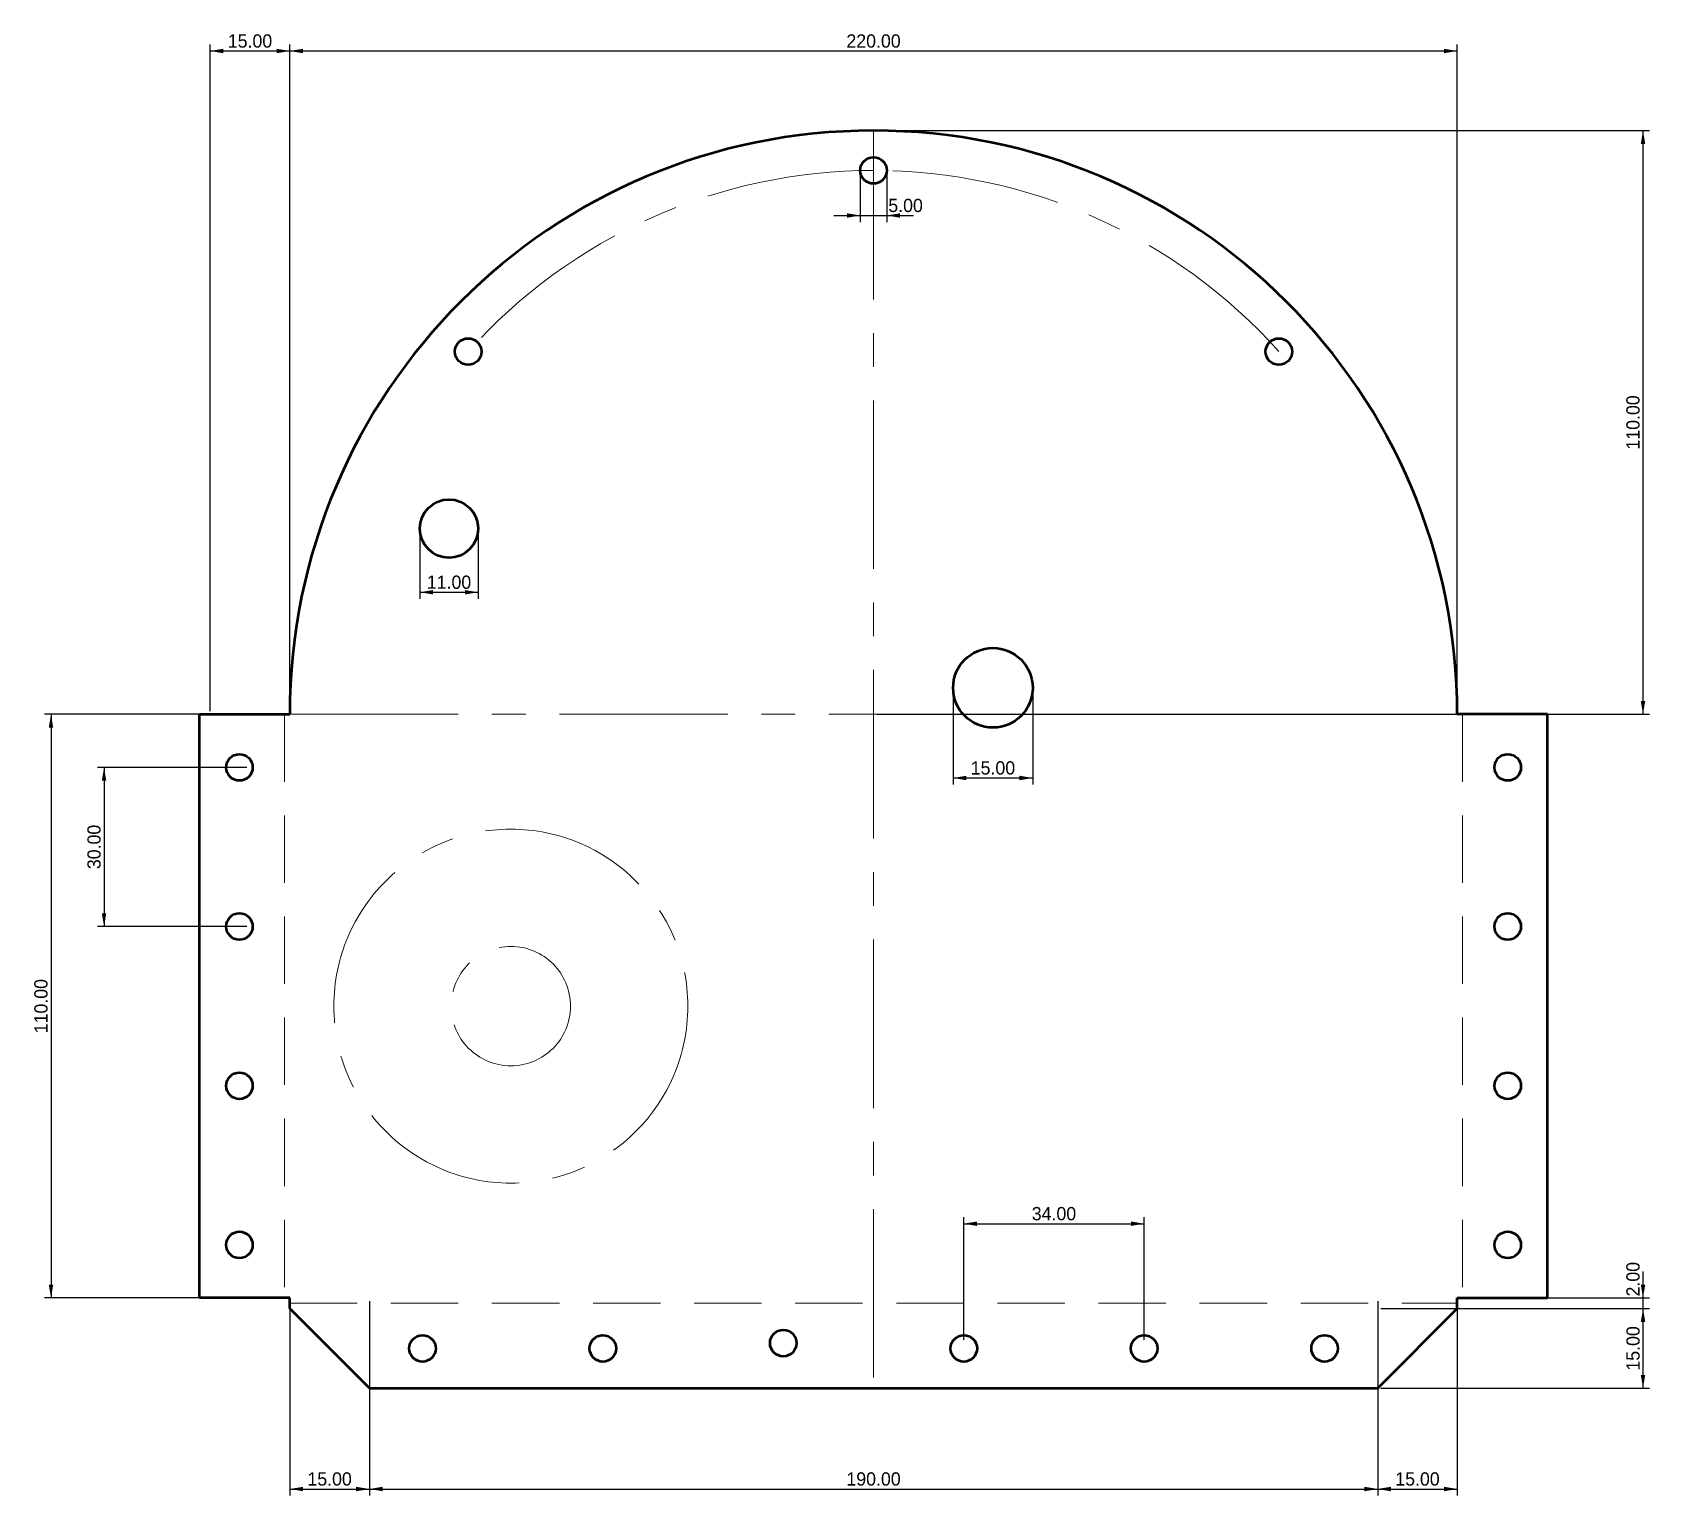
# Model space of a CAD drawing. Header units: millimetres. Extents: x -34 to 271, y -22 to 254.
import ezdxf

# ---------------------------------------------------------------- set-up
doc = ezdxf.new("R2010")
doc.units = ezdxf.units.MM
doc.linetypes.add('CENTER', pattern=[50.8, 31.75, -6.35, 6.35, -6.35])
doc.linetypes.add('DASHED', pattern=[19.05, 12.7, -6.35])
doc.layers.get('0').update_dxf_attribs({"linetype": 'CONTINUOUS', "lineweight": 50})
for name, color, linetype, lineweight in [('fold', 7, 'DASHED', 5), ('measurement', 7, 'CONTINUOUS', 5), ('reference', 7, 'CENTER', 5), ('screw', 7, 'CONTINUOUS', 50)]:
    doc.layers.add(name, color=color, linetype=linetype, lineweight=lineweight)
doc.dimstyles.get("Standard").update_dxf_attribs({"dimtxt": 2.5, "dimasz": 2.5, "dimexe": 1.25, "dimexo": 0.625, "dimtad": 0, "dimtoh": 1, "dimzin": 1, "dimdsep": 46, "dimtxsty": 'Standard', "dimcen": 0.09, "dimazin": 0, "dimtfac": 1, "dimtdec": 4, "dimtofl": 0, "dimtmove": 0, "dimatfit": 3, "dimfxl": 1, "dimtolj": 1, "dimtzin": 0, "dimarcsym": 0})

# ---------------------------------------------------------------- blocks, each defined once
blk = doc.blocks.new('*D1')
at = {"layer": 'measurement', "color": 0, "linetype": 'ByBlock', "lineweight": -2}
for p, q in [((15, 125.62), (15, 251.25)), ((15, 250), (235, 250)), ((235, 125.62), (235, 251.25))]:
    blk.add_line(p, q, dxfattribs=at)
for points in [[(15, 250), (17.5, 250.42), (17.5, 249.58)], [(235, 250), (232.5, 249.58), (232.5, 250.42)]]:
    blk.add_solid(points, dxfattribs=at)
at = {"layer": 'measurement', "color": 0, "linetype": 'CONTINUOUS', "lineweight": -2, "insert": (125, 251.87), "char_height": 2.5, "width": 9.7222, "attachment_point": 5, "rotation": 0}
blk.add_mtext('220.00', dxfattribs=at)
blk = doc.blocks.new('*D2')
at = {"layer": 'measurement', "color": 0, "linetype": 'ByBlock', "lineweight": -2}
for p, q in [((140, 129.38), (140, 111.75)), ((155, 129.38), (155, 111.75)), ((140, 113), (155, 113))]:
    blk.add_line(p, q, dxfattribs=at)
for points in [[(140, 113), (142.5, 113.42), (142.5, 112.58)], [(155, 113), (152.5, 112.58), (152.5, 113.42)]]:
    blk.add_solid(points, dxfattribs=at)
at = {"layer": 'measurement', "color": 0, "linetype": 'CONTINUOUS', "lineweight": -2, "insert": (147.5, 114.88), "char_height": 2.5, "width": 7.2222, "attachment_point": 5}
blk.add_mtext('15.00', dxfattribs=at)
blk = doc.blocks.new('*D3')
at = {"layer": 'measurement', "color": 0, "linetype": 'ByBlock', "lineweight": -2}
for p, q in [((39.5, 159.47), (39.5, 146.75)), ((50.5, 159.47), (50.5, 146.75)), ((39.5, 148), (50.5, 148))]:
    blk.add_line(p, q, dxfattribs=at)
for points in [[(39.5, 148), (42, 148.42), (42, 147.58)], [(50.5, 148), (48, 147.58), (48, 148.42)]]:
    blk.add_solid(points, dxfattribs=at)
at = {"layer": 'measurement', "color": 0, "linetype": 'CONTINUOUS', "lineweight": -2, "insert": (45, 149.88), "char_height": 2.5, "width": 6.6667, "attachment_point": 5}
blk.add_mtext('11.00', dxfattribs=at)
blk = doc.blocks.new('*D4')
at = {"layer": 'measurement', "color": 0, "linetype": 'ByBlock', "lineweight": -2}
for p, q in [((0, 125.62), (0, 251.25)), ((0, 250), (15, 250)), ((15, 125.62), (15, 251.25))]:
    blk.add_line(p, q, dxfattribs=at)
for points in [[(0, 250), (2.5, 250.42), (2.5, 249.58)], [(15, 250), (12.5, 249.58), (12.5, 250.42)]]:
    blk.add_solid(points, dxfattribs=at)
at = {"layer": 'measurement', "color": 0, "linetype": 'CONTINUOUS', "lineweight": -2, "insert": (7.5, 251.87), "char_height": 2.5, "width": 7.2222, "attachment_point": 5, "rotation": 0}
blk.add_mtext('15.00', dxfattribs=at)
blk = doc.blocks.new('*D5')
at = {"layer": 'measurement', "color": 0, "linetype": 'ByBlock', "lineweight": -2}
for p, q in [((6.88, 115), (-21.25, 115)), ((-20, 115), (-20, 85)), ((6.88, 85), (-21.25, 85))]:
    blk.add_line(p, q, dxfattribs=at)
for points in [[(-20, 115), (-19.58, 112.5), (-20.42, 112.5)], [(-20, 85), (-20.42, 87.5), (-19.58, 87.5)]]:
    blk.add_solid(points, dxfattribs=at)
at = {"layer": 'measurement', "color": 0, "linetype": 'CONTINUOUS', "lineweight": -2, "insert": (-21.88, 100), "char_height": 2.5, "width": 7.7778, "attachment_point": 5, "rotation": 90}
blk.add_mtext('30.00', dxfattribs=at)
blk = doc.blocks.new('*D6')
at = {"layer": 'measurement', "color": 0, "linetype": 'ByBlock', "lineweight": -2}
for p, q in [((-0.62, 125), (-31.25, 125)), ((-30, 125), (-30, 15)), ((-0.62, 15), (-31.25, 15))]:
    blk.add_line(p, q, dxfattribs=at)
for points in [[(-30, 125), (-29.58, 122.5), (-30.42, 122.5)], [(-30, 15), (-30.42, 17.5), (-29.58, 17.5)]]:
    blk.add_solid(points, dxfattribs=at)
at = {"layer": 'measurement', "color": 0, "linetype": 'CONTINUOUS', "lineweight": -2, "insert": (-31.88, 70), "char_height": 2.5, "width": 8.6111, "attachment_point": 5, "rotation": 90}
blk.add_mtext('110.00', dxfattribs=at)
blk = doc.blocks.new('*D7')
at = {"layer": 'measurement', "color": 0, "linetype": 'ByBlock', "lineweight": -2}
for p, q in [((15, 14.38), (15, -22.25)), ((30, 14.38), (30, -22.25)), ((15, -21), (30, -21))]:
    blk.add_line(p, q, dxfattribs=at)
for points in [[(15, -21), (17.5, -20.58), (17.5, -21.42)], [(30, -21), (27.5, -21.42), (27.5, -20.58)]]:
    blk.add_solid(points, dxfattribs=at)
at = {"layer": 'measurement', "color": 0, "linetype": 'CONTINUOUS', "lineweight": -2, "insert": (22.5, -19.12), "char_height": 2.5, "width": 7.2222, "attachment_point": 5}
blk.add_mtext('15.00', dxfattribs=at)
blk = doc.blocks.new('*D8')
at = {"layer": 'measurement', "color": 0, "linetype": 'ByBlock', "lineweight": -2}
for p, q in [((30, -0.62), (30, -22.25)), ((220, -0.62), (220, -22.25)), ((30, -21), (220, -21))]:
    blk.add_line(p, q, dxfattribs=at)
for points in [[(30, -21), (32.5, -20.58), (32.5, -21.42)], [(220, -21), (217.5, -21.42), (217.5, -20.58)]]:
    blk.add_solid(points, dxfattribs=at)
at = {"layer": 'measurement', "color": 0, "linetype": 'CONTINUOUS', "lineweight": -2, "insert": (125, -19.12), "char_height": 2.5, "width": 9.1667, "attachment_point": 5}
blk.add_mtext('190.00', dxfattribs=at)
blk = doc.blocks.new('*D9')
at = {"layer": 'measurement', "color": 0, "linetype": 'ByBlock', "lineweight": -2}
for p, q in [((220, 14.38), (220, -22.25)), ((235, 14.38), (235, -22.25)), ((220, -21), (235, -21))]:
    blk.add_line(p, q, dxfattribs=at)
for points in [[(220, -21), (222.5, -20.58), (222.5, -21.42)], [(235, -21), (232.5, -21.42), (232.5, -20.58)]]:
    blk.add_solid(points, dxfattribs=at)
at = {"layer": 'measurement', "color": 0, "linetype": 'CONTINUOUS', "lineweight": -2, "insert": (227.5, -19.12), "char_height": 2.5, "width": 7.2222, "attachment_point": 5}
blk.add_mtext('15.00', dxfattribs=at)
blk = doc.blocks.new('*D10')
at = {"layer": 'measurement', "color": 0, "linetype": 'ByBlock', "lineweight": -2}
for p, q in [((220.62, 13), (271.25, 13)), ((270, -2), (270, 13)), ((220.62, -2), (271.25, -2))]:
    blk.add_line(p, q, dxfattribs=at)
for points in [[(270, 13), (270.42, 10.5), (269.58, 10.5)], [(270, -2), (269.58, 0.5), (270.42, 0.5)]]:
    blk.add_solid(points, dxfattribs=at)
at = {"layer": 'measurement', "color": 0, "linetype": 'CONTINUOUS', "lineweight": -2, "insert": (268.13, 5.5), "char_height": 2.5, "width": 7.2222, "attachment_point": 5, "rotation": 90}
blk.add_mtext('15.00', dxfattribs=at)
blk = doc.blocks.new('*D11')
at = {"layer": 'measurement', "color": 0, "linetype": 'ByBlock', "lineweight": -2}
for p, q in [((270, 8), (270, 20)), ((235.62, 15), (271.25, 15)), ((235.62, 13), (271.25, 13))]:
    blk.add_line(p, q, dxfattribs=at)
for points in [[(270, 15), (269.58, 17.5), (270.42, 17.5)], [(270, 13), (270.42, 10.5), (269.58, 10.5)]]:
    blk.add_solid(points, dxfattribs=at)
at = {"layer": 'measurement', "color": 0, "linetype": 'CONTINUOUS', "lineweight": -2, "insert": (268.12, 18.54), "char_height": 2.5, "width": 5.8333, "attachment_point": 5, "rotation": 90}
blk.add_mtext('2.00', dxfattribs=at)
blk = doc.blocks.new('*D12')
at = {"layer": 'measurement', "color": 0, "linetype": 'ByBlock', "lineweight": -2}
for p, q in [((142, 7.13), (142, 30.25)), ((142, 29), (176, 29)), ((176, 7.13), (176, 30.25))]:
    blk.add_line(p, q, dxfattribs=at)
for points in [[(142, 29), (144.5, 29.42), (144.5, 28.58)], [(176, 29), (173.5, 28.58), (173.5, 29.42)]]:
    blk.add_solid(points, dxfattribs=at)
at = {"layer": 'measurement', "color": 0, "linetype": 'CONTINUOUS', "lineweight": -2, "insert": (159, 30.88), "char_height": 2.5, "width": 8.0556, "attachment_point": 5}
blk.add_mtext('34.00', dxfattribs=at)
blk = doc.blocks.new('*D13')
at = {"layer": 'measurement', "color": 0, "linetype": 'ByBlock', "lineweight": -2}
for p, q in [((122.5, 226.88), (122.5, 217.75)), ((127.5, 226.88), (127.5, 217.75)), ((117.5, 219), (132.5, 219))]:
    blk.add_line(p, q, dxfattribs=at)
for points in [[(122.5, 219), (120, 218.58), (120, 219.42)], [(127.5, 219), (130, 219.42), (130, 218.58)]]:
    blk.add_solid(points, dxfattribs=at)
at = {"layer": 'measurement', "color": 0, "linetype": 'CONTINUOUS', "lineweight": -2, "insert": (131.04, 220.88), "char_height": 2.5, "width": 5.8333, "attachment_point": 5}
blk.add_mtext('5.00', dxfattribs=at)
blk = doc.blocks.new('*D14')
at = {"layer": 'measurement', "color": 0, "linetype": 'ByBlock', "lineweight": -2}
for p, q in [((125.62, 235), (271.25, 235)), ((270, 125), (270, 235)), ((125.62, 125), (271.25, 125))]:
    blk.add_line(p, q, dxfattribs=at)
for points in [[(270, 235), (270.42, 232.5), (269.58, 232.5)], [(270, 125), (269.58, 127.5), (270.42, 127.5)]]:
    blk.add_solid(points, dxfattribs=at)
at = {"layer": 'measurement', "color": 0, "linetype": 'CONTINUOUS', "lineweight": -2, "insert": (268.12, 180), "char_height": 2.5, "width": 8.6111, "attachment_point": 5, "rotation": 90}
blk.add_mtext('110.00', dxfattribs=at)

msp = doc.modelspace()

# ---------------------------------------------------------------- linework, layer by layer
at = {"linetype": 'CONTINUOUS', "lineweight": 50}
for p, q in [((-2, 15), (-2, 125)), ((-2, 125), (15, 125)), ((252, 125), (235, 125)), ((252, 15), (252, 125)), ((15, 15), (-2, 15)), ((30, -2), (15, 13)), ((235, 13), (220, -2)), ((235, 15), (252, 15)), ((30, -2), (220, -2))]:
    msp.add_line(p, q, dxfattribs=at)
for p, q in [((15, 13), (15, 15)), ((235, 13), (235, 15))]:
    msp.add_line(p, q)
for centre, radius in [((45, 160), 5.5), ((147.5, 130), 7.5)]:
    msp.add_circle(centre, radius)
msp.add_arc((125, 125), 110, 0, 180)
at = {"layer": 'fold', "linetype": 'DASHED', "lineweight": 5}
for p, q in [((14, 125), (14, 15)), ((236, 125), (236, 15)), ((15, 14), (235, 14))]:
    msp.add_line(p, q, dxfattribs=at)
at = {"layer": 'reference'}
msp.add_line((125, 0), (125, 235), dxfattribs=at)
at = {"layer": 'reference', "linetype": 'CENTER', "lineweight": 5}
msp.add_line((15, 125), (235, 125), dxfattribs=at)
at = {"layer": 'reference'}
for radius in [33.35, 11.25]:
    msp.add_circle((56.65, 70), radius, dxfattribs=at)
for centre, radius, start, end in [((125, 125), 102.5, 90, 138.1805), ((125, 125), 102.5, 41.8195, 90), ((147.5, 130), 67.5, 338.262, 338.262)]:
    msp.add_arc(centre, radius, start, end, dxfattribs=at)
at = {"layer": 'screw'}
for centre in [(125, 227.5), (48.612, 193.346), (201.388, 193.346), (5.5, 115), (244.5, 115), (5.5, 85), (244.5, 85), (5.5, 55), (244.5, 55), (5.5, 25), (244.5, 25), (40, 5.5), (74, 5.5), (108, 6.5), (142, 5.5), (176, 5.5), (210, 5.5)]:
    msp.add_circle(centre, 2.5, dxfattribs=at)

# ---------------------------------------------------------------- dimensions: what is measured, and where the dimension line sits
at = {"layer": 'measurement'}
for p1, p2, distance, picture, middle in [((0, 125), (15, 125), 125, '*D4', (7.5, 251.875)), ((15, 125), (235, 125), 125, '*D1', (125, 251.875)), ((125, 125), (125, 235), -145, '*D14', (268.125, 180)), ((122.5, 227.5), (127.5, 227.5), -8.5, '*D13', (125, 220.875)), ((39.5, 160.1), (50.5, 160.1), -12.1, '*D3', (45, 149.875)), ((140, 130), (155, 130), -17, '*D2', (147.5, 114.875)), ((0, 125), (0, 15), -30, '*D6', (-31.875, 70)), ((7.5, 115), (7.5, 85), -27.5, '*D5', (-21.875, 100)), ((142, 6.5), (176, 6.5), 22.5, '*D12', (159, 30.875)), ((235, 13), (235, 15), -35, '*D11', (268.125, 14)), ((15, 15), (30, 15), -36, '*D7', (22.5, -19.125)), ((220, 15), (235, 15), -36, '*D9', (227.5, -19.125)), ((220, -2), (220, 13), -50, '*D10', (268.125, 5.5)), ((30, 0), (220, 0), -21, '*D8', (125, -19.125))]:
    dim = msp.add_aligned_dim(p1=p1, p2=p2, distance=distance, dimstyle='Standard', dxfattribs=at)
    dim.commit()
    dim.dimension.update_dxf_attribs({"geometry": picture, "text_midpoint": middle})

doc.saveas('drawing.dxf')
